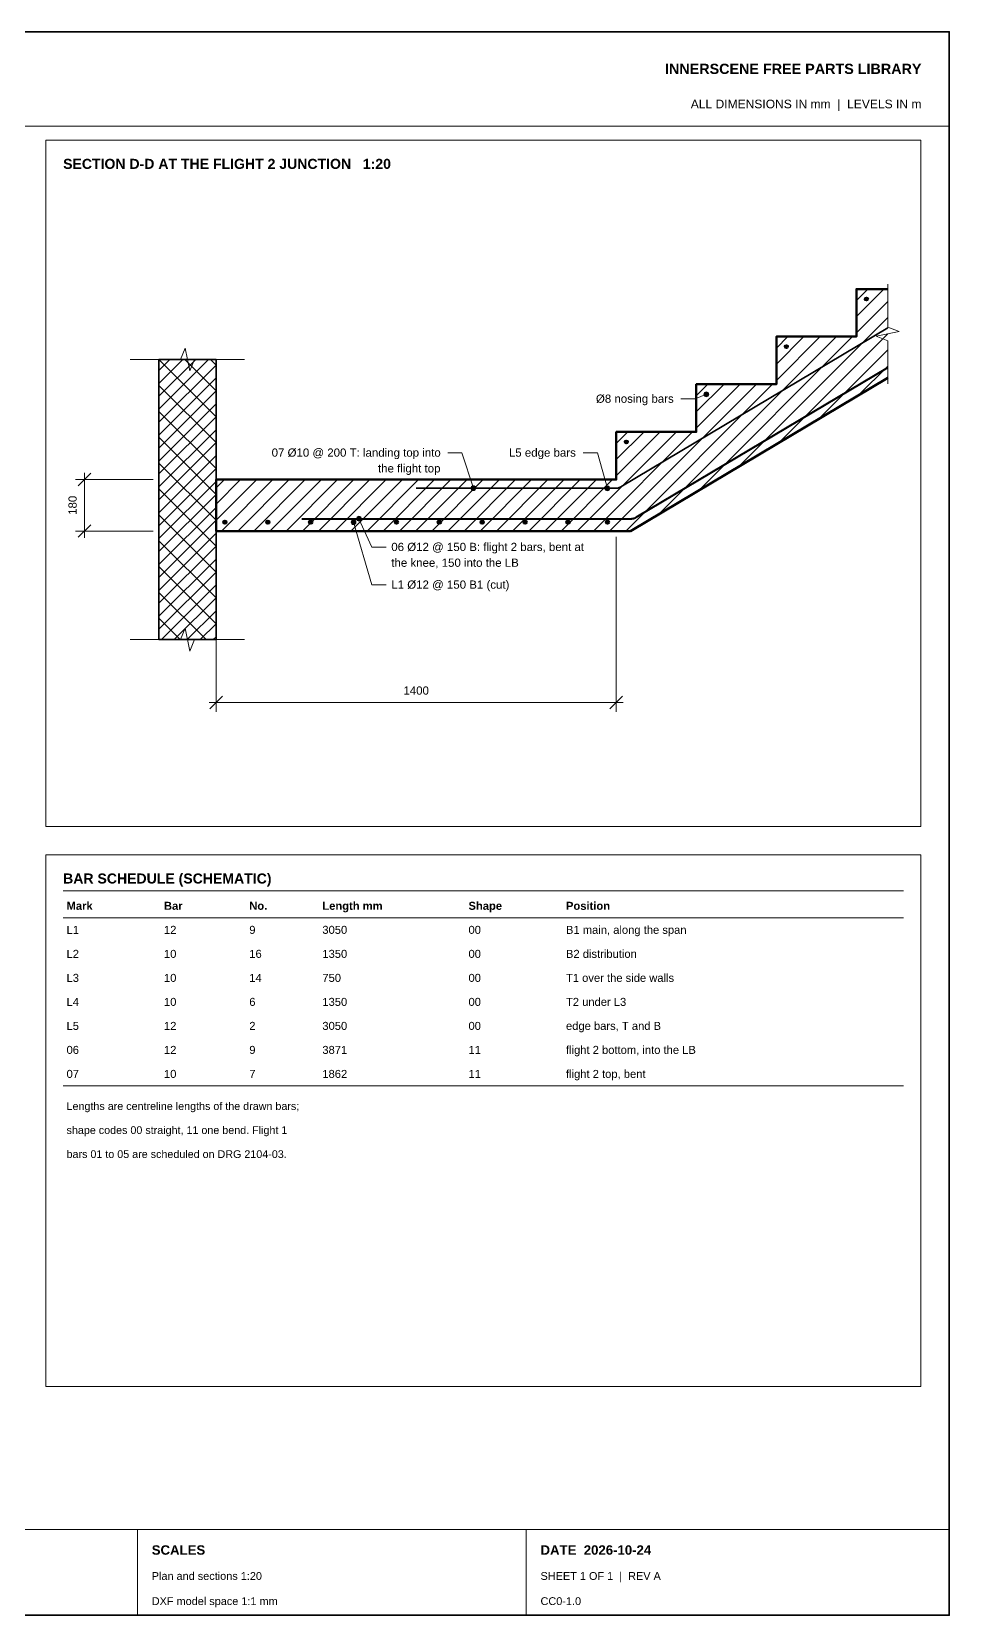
# Paper-space layout 'Layout1' of a CAD drawing. Header units: millimetres. Extents: x 10 to 410, y 10 to 287.
# Drawn here: x 249.5 to 410, y 10 to 287 of the extents above; entities that cross this region are included whole.
import ezdxf
from ezdxf.enums import TextEntityAlignment as Align

# ---------------------------------------------------------------- set-up
doc = ezdxf.new("R2010")
doc.units = ezdxf.units.MM
for name, color, linetype, lineweight, true_color in [('A-BORDER', 7, 'Continuous', 18, 0x6f8794), ('A-DIMS', 7, 'Continuous', 15, 0x46606d), ('A-TEXT', 7, 'Continuous', 15, 0x1b2a33), ('A-WALL', 7, 'Continuous', 35, 0x3a4a54), ('S-CONC', 7, 'Continuous', 50, 0x1f2d36), ('S-HATCH', 7, 'Continuous', 9, 0x9aa5aa), ('S-REBAR', 7, 'Continuous', 40, 0xb2361f)]:
    doc.layers.add(name, color=color, linetype=linetype, lineweight=lineweight, true_color=true_color)
doc.styles.add('STR_BOLD', font='arialbd.ttf')
doc.styles.add('STR_REGULAR', font='arial.ttf')

psp = doc.layouts.get("Layout1")

# ---------------------------------------------------------------- hatches: boundary and pattern name
at = {"layer": 'A-DIMS'}
h = psp.add_hatch(color=256, dxfattribs=at)
edge = h.paths.add_edge_path()
edge.add_arc((367.5, 223.57), 0.42, 0, 360)
h = psp.add_hatch(color=256, dxfattribs=at)
edge = h.paths.add_edge_path()
edge.add_arc((326.75, 207.16), 0.42, 0, 360)
h = psp.add_hatch(color=256, dxfattribs=at)
edge = h.paths.add_edge_path()
edge.add_arc((350.2, 207.11), 0.42, 0, 360)
h = psp.add_hatch(color=256, dxfattribs=at)
edge = h.paths.add_edge_path()
edge.add_arc((306.75, 201.81), 0.42, 0, 360)
h = psp.add_hatch(color=256, dxfattribs=at)
edge = h.paths.add_edge_path()
edge.add_arc((305.8, 201.21), 0.42, 0, 360)
at = {"layer": 'S-REBAR'}
h = psp.add_hatch(color=256, dxfattribs=at)
edge = h.paths.add_edge_path()
edge.add_arc((395.5, 240.24), 0.28, 0, 360)
h = psp.add_hatch(color=256, dxfattribs=at)
edge = h.paths.add_edge_path()
edge.add_arc((381.5, 231.91), 0.28, 0, 360)
h = psp.add_hatch(color=256, dxfattribs=at)
edge = h.paths.add_edge_path()
edge.add_arc((367.5, 223.57), 0.28, 0, 360)
h = psp.add_hatch(color=256, dxfattribs=at)
edge = h.paths.add_edge_path()
edge.add_arc((353.5, 215.24), 0.28, 0, 360)
h = psp.add_hatch(color=256, dxfattribs=at)
edge = h.paths.add_edge_path()
edge.add_arc((350.2, 207.11), 0.3, 0, 360)
h = psp.add_hatch(color=256, dxfattribs=at)
edge = h.paths.add_edge_path()
edge.add_arc((283.3, 201.21), 0.3, 0, 360)
h = psp.add_hatch(color=256, dxfattribs=at)
edge = h.paths.add_edge_path()
edge.add_arc((290.8, 201.21), 0.3, 0, 360)
h = psp.add_hatch(color=256, dxfattribs=at)
edge = h.paths.add_edge_path()
edge.add_arc((298.3, 201.21), 0.3, 0, 360)
h = psp.add_hatch(color=256, dxfattribs=at)
edge = h.paths.add_edge_path()
edge.add_arc((305.8, 201.21), 0.3, 0, 360)
h = psp.add_hatch(color=256, dxfattribs=at)
edge = h.paths.add_edge_path()
edge.add_arc((313.3, 201.21), 0.3, 0, 360)
h = psp.add_hatch(color=256, dxfattribs=at)
edge = h.paths.add_edge_path()
edge.add_arc((320.8, 201.21), 0.3, 0, 360)
h = psp.add_hatch(color=256, dxfattribs=at)
edge = h.paths.add_edge_path()
edge.add_arc((328.3, 201.21), 0.3, 0, 360)
h = psp.add_hatch(color=256, dxfattribs=at)
edge = h.paths.add_edge_path()
edge.add_arc((335.8, 201.21), 0.3, 0, 360)
h = psp.add_hatch(color=256, dxfattribs=at)
edge = h.paths.add_edge_path()
edge.add_arc((343.3, 201.21), 0.3, 0, 360)
h = psp.add_hatch(color=256, dxfattribs=at)
edge = h.paths.add_edge_path()
edge.add_arc((350.2, 201.21), 0.3, 0, 360)

# ---------------------------------------------------------------- linework, layer by layer
at = {"layer": 'A-BORDER'}
for p, q in [((10, 270.5), (410, 270.5)), ((255, 136.7), (402, 136.7)), ((255, 132), (402, 132)), ((255, 102.6), (402, 102.6)), ((10, 25), (410, 25)), ((268, 10), (268, 25)), ((336, 10), (336, 25))]:
    psp.add_line(p, q, dxfattribs=at)
at = {"layer": 'A-BORDER', "lineweight": 35}
psp.add_lwpolyline([(10, 10), (410, 10), (410, 287), (10, 287)], close=True, dxfattribs=at)
at = {"layer": 'A-BORDER'}
for points in [[(252, 148), (405, 148), (405, 268), (252, 268)], [(252, 50), (405, 50), (405, 143), (252, 143)]]:
    psp.add_lwpolyline(points, close=True, dxfattribs=at)
at = {"layer": 'A-DIMS'}
for p, q in [((270.75, 208.66), (257.15, 208.66)), ((258.75, 198.46), (258.75, 209.86)), ((270.75, 199.66), (257.15, 199.66)), ((281.75, 198.66), (281.75, 168.06)), ((351.75, 198.66), (351.75, 168.06)), ((280.55, 169.66), (352.95, 169.66))]:
    psp.add_line(p, q, dxfattribs=at)
at = {"layer": 'A-DIMS', "lineweight": 30}
for p, q in [((257.65, 207.56), (259.85, 209.76)), ((257.65, 198.56), (259.85, 200.76)), ((280.65, 168.56), (282.85, 170.76)), ((350.65, 168.56), (352.85, 170.76))]:
    psp.add_line(p, q, dxfattribs=at)
at = {"layer": 'A-DIMS'}
for points in [[(399.23, 225.43), (399.23, 232.94), (397.23, 233.74), (401.23, 234.54), (399.23, 235.34), (399.23, 242.84)], [(266.75, 229.66), (275.55, 229.66), (276.35, 231.66), (277.15, 227.66), (277.95, 229.66), (286.75, 229.66)], [(363.05, 222.77), (365.55, 222.77), (367.5, 223.57)], [(322.26, 213.34), (324.76, 213.34), (326.75, 207.16)], [(345.95, 213.34), (348.45, 213.34), (350.2, 207.11)], [(311.5, 190.25), (309, 190.25), (305.8, 201.21)], [(311.5, 196.84), (309, 196.84), (306.75, 201.81)], [(266.75, 180.66), (275.55, 180.66), (276.35, 182.66), (277.15, 178.66), (277.95, 180.66), (286.75, 180.66)]]:
    psp.add_lwpolyline(points, dxfattribs=at)
for centre in [(367.5, 223.57), (326.75, 207.16), (350.2, 207.11), (306.75, 201.81), (305.8, 201.21)]:
    psp.add_circle(centre, 0.42, dxfattribs=at)
at = {"layer": 'A-WALL'}
psp.add_lwpolyline([(271.75, 180.66), (281.75, 180.66), (281.75, 229.66), (271.75, 229.66)], close=True, dxfattribs=at)
at = {"layer": 'S-CONC'}
for points in [[(399.23, 241.99), (393.75, 241.99), (393.75, 233.66), (379.75, 233.66), (379.75, 225.32), (365.75, 225.32), (365.75, 216.99), (351.75, 216.99), (351.75, 208.66), (281.75, 208.66), (281.75, 199.66)], [(281.75, 199.66), (354.23, 199.66), (399.23, 226.44)]]:
    psp.add_lwpolyline(points, dxfattribs=at)
at = {"layer": 'S-HATCH'}
for p, q in [((393.75, 237.17), (398.57, 241.99)), ((393.75, 240), (395.74, 241.99)), ((393.75, 234.34), (399.23, 239.82)), ((373.17, 210.93), (399.23, 236.99)), ((359.19, 202.61), (390.24, 233.66)), ((366.18, 206.77), (393.07, 233.66)), ((379.75, 226), (387.41, 233.66)), ((379.75, 228.83), (384.58, 233.66)), ((379.75, 231.66), (381.75, 233.66)), ((380.16, 215.09), (399.23, 234.16)), ((387.14, 219.25), (399.23, 231.33)), ((271.75, 220.96), (280.45, 229.66)), ((271.75, 223.22), (278.19, 229.66)), ((271.75, 225.48), (275.93, 229.66)), ((271.75, 227.74), (273.67, 229.66)), ((271.75, 229.64), (281.75, 219.64)), ((271.75, 218.69), (281.75, 228.69)), ((276.26, 229.66), (281.75, 224.17)), ((280.79, 229.66), (281.75, 228.69)), ((394.13, 223.41), (399.23, 228.5)), ((271.75, 216.43), (281.75, 226.43)), ((271.75, 225.12), (281.75, 215.12)), ((350.58, 199.66), (376.25, 225.32)), ((353.41, 199.66), (379.08, 225.32)), ((365.75, 217.66), (373.42, 225.32)), ((365.75, 220.49), (370.59, 225.32)), ((365.75, 223.31), (367.76, 225.32)), ((271.75, 214.17), (281.75, 224.17)), ((271.75, 211.9), (281.75, 221.9)), ((271.75, 220.59), (281.75, 210.59)), ((271.75, 209.64), (281.75, 219.64)), ((271.75, 207.38), (281.75, 217.38)), ((271.75, 216.06), (281.75, 206.06)), ((344.92, 199.66), (362.26, 216.99)), ((347.75, 199.66), (365.09, 216.99)), ((351.75, 209.31), (359.43, 216.99)), ((351.75, 212.14), (356.6, 216.99)), ((351.75, 214.97), (353.77, 216.99)), ((271.75, 205.12), (281.75, 215.12)), ((271.75, 202.85), (281.75, 212.85)), ((271.75, 211.54), (281.75, 201.54)), ((271.75, 200.59), (281.75, 210.59)), ((271.75, 198.33), (281.75, 208.33)), ((281.75, 201.54), (288.87, 208.66)), ((281.75, 204.37), (286.04, 208.66)), ((281.75, 207.2), (283.21, 208.66)), ((282.7, 199.66), (291.7, 208.66)), ((285.53, 199.66), (294.53, 208.66)), ((288.36, 199.66), (297.36, 208.66)), ((291.18, 199.66), (300.18, 208.66)), ((294.01, 199.66), (303.01, 208.66)), ((296.84, 199.66), (305.84, 208.66)), ((299.67, 199.66), (308.67, 208.66)), ((302.5, 199.66), (311.5, 208.66)), ((305.33, 199.66), (314.33, 208.66)), ((308.15, 199.66), (317.15, 208.66)), ((310.98, 199.66), (319.98, 208.66)), ((313.81, 199.66), (322.81, 208.66)), ((316.64, 199.66), (325.64, 208.66)), ((319.47, 199.66), (328.47, 208.66)), ((322.3, 199.66), (331.3, 208.66)), ((325.13, 199.66), (334.13, 208.66)), ((327.95, 199.66), (336.95, 208.66)), ((330.78, 199.66), (339.78, 208.66)), ((333.61, 199.66), (342.61, 208.66)), ((336.44, 199.66), (345.44, 208.66)), ((339.27, 199.66), (348.27, 208.66)), ((342.1, 199.66), (351.1, 208.66)), ((271.75, 207.01), (281.75, 197.01)), ((271.75, 196.06), (281.75, 206.06)), ((271.75, 193.8), (281.75, 203.8)), ((271.75, 202.49), (281.75, 192.49)), ((271.75, 191.54), (281.75, 201.54)), ((271.75, 189.28), (281.75, 199.28)), ((271.75, 197.96), (281.75, 187.96)), ((271.75, 187.01), (281.75, 197.01)), ((271.75, 184.75), (281.75, 194.75)), ((271.75, 193.44), (281.75, 183.44)), ((271.75, 182.49), (281.75, 192.49)), ((271.75, 188.91), (280.01, 180.66)), ((272.18, 180.66), (281.75, 190.23)), ((274.45, 180.66), (281.75, 187.96)), ((276.71, 180.66), (281.75, 185.7)), ((271.75, 184.39), (275.48, 180.66)), ((278.97, 180.66), (281.75, 183.44)), ((281.23, 180.66), (281.75, 181.17))]:
    psp.add_line(p, q, dxfattribs=at)
at = {"layer": 'S-REBAR', "lineweight": 35}
psp.add_lwpolyline([(316.75, 207.16), (351.75, 207.16), (351.75, 207.16), (351.75, 207.16), (351.75, 207.16), (351.75, 207.16), (351.76, 207.16), (351.76, 207.16), (351.88, 207.16), (351.88, 207.16), (351.88, 207.16), (351.89, 207.16), (351.89, 207.16), (351.89, 207.16), (351.9, 207.16), (352.01, 207.18), (352.01, 207.18), (352.02, 207.18), (352.02, 207.18), (352.02, 207.18), (352.03, 207.18), (352.03, 207.18), (352.14, 207.21), (352.14, 207.21), (352.15, 207.21), (352.15, 207.21), (352.15, 207.21), (352.16, 207.21), (352.16, 207.21), (352.27, 207.25), (352.27, 207.25), (352.27, 207.25), (352.28, 207.25), (352.28, 207.25), (352.28, 207.26), (352.29, 207.26), (352.39, 207.3), (352.39, 207.3), (352.4, 207.3), (352.4, 207.31), (352.4, 207.31), (352.41, 207.31), (352.41, 207.31), (352.51, 207.37), (352.52, 207.37), (352.52, 207.37), (352.52, 207.37), (352.52, 207.37), (352.52, 207.37), (352.52, 207.37), (399.23, 235.17)], dxfattribs=at)
at = {"layer": 'S-REBAR', "lineweight": 40}
psp.add_lwpolyline([(296.75, 201.81), (354.31, 201.81), (354.31, 201.81), (354.31, 201.81), (354.31, 201.81), (354.32, 201.81), (354.32, 201.81), (354.32, 201.81), (354.46, 201.81), (354.47, 201.81), (354.47, 201.81), (354.48, 201.81), (354.48, 201.82), (354.48, 201.82), (354.49, 201.82), (354.62, 201.83), (354.63, 201.83), (354.63, 201.84), (354.64, 201.84), (354.64, 201.84), (354.64, 201.84), (354.65, 201.84), (354.78, 201.87), (354.78, 201.87), (354.79, 201.87), (354.79, 201.87), (354.8, 201.87), (354.8, 201.87), (354.81, 201.88), (354.93, 201.92), (354.94, 201.92), (354.94, 201.92), (354.95, 201.92), (354.95, 201.92), (354.95, 201.92), (354.96, 201.93), (355.08, 201.98), (355.09, 201.98), (355.09, 201.98), (355.09, 201.98), (355.1, 201.99), (355.1, 201.99), (355.11, 201.99), (355.23, 202.06), (355.23, 202.06), (355.23, 202.06), (355.24, 202.06), (355.24, 202.06), (355.24, 202.06), (355.24, 202.06), (399.23, 228.25)], dxfattribs=at)
at = {"layer": 'S-REBAR'}
for centre, radius in [((395.5, 240.24), 0.28), ((381.5, 231.91), 0.28), ((367.5, 223.57), 0.28), ((353.5, 215.24), 0.28), ((350.2, 207.11), 0.3), ((283.3, 201.21), 0.3), ((290.8, 201.21), 0.3), ((298.3, 201.21), 0.3), ((305.8, 201.21), 0.3), ((313.3, 201.21), 0.3), ((320.8, 201.21), 0.3), ((328.3, 201.21), 0.3), ((335.8, 201.21), 0.3), ((343.3, 201.21), 0.3), ((350.2, 201.21), 0.3)]:
    psp.add_circle(centre, radius, dxfattribs=at)

# ---------------------------------------------------------------- texts
at = {"layer": 'A-DIMS', "style": 'STR_REGULAR'}
psp.add_text('180', height=1.436, rotation=90, dxfattribs=at).set_placement((257.37, 204.16), align=Align.CENTER)
psp.add_text('1400', height=1.436, dxfattribs=at).set_placement((316.75, 171.04), align=Align.CENTER)
at = {"layer": 'A-TEXT'}
for s, height, style, p in [('INNERSCENE FREE PARTS LIBRARY', 1.795, 'STR_BOLD', (360.27, 279.6)), ('ALL DIMENSIONS IN mm  |  LEVELS IN m', 1.5078, 'STR_REGULAR', (364.78, 273.6)), ('SECTION D-D AT THE FLIGHT 2 JUNCTION   1:20', 1.7591, 'STR_BOLD', (255, 263)), ('Ø8 nosing bars', 1.436, 'STR_REGULAR', (348.19, 222.09)), ('07 Ø10 @ 200 T: landing top into', 1.436, 'STR_REGULAR', (291.47, 212.66)), ('L5 edge bars', 1.436, 'STR_REGULAR', (332.97, 212.66)), ('the flight top', 1.436, 'STR_REGULAR', (310.07, 209.9)), ('06 Ø12 @ 150 B: flight 2 bars, bent at', 1.436, 'STR_REGULAR', (312.4, 196.16)), ('the knee, 150 into the LB', 1.436, 'STR_REGULAR', (312.4, 193.4)), ('L1 Ø12 @ 150 B1 (cut)', 1.436, 'STR_REGULAR', (312.4, 189.57)), ('BAR SCHEDULE (SCHEMATIC)', 1.7591, 'STR_BOLD', (255, 138)), ('Mark', 1.4, 'STR_BOLD', (255.6, 133.4)), ('Bar', 1.4, 'STR_BOLD', (272.64, 133.4)), ('No.', 1.4, 'STR_BOLD', (287.56, 133.4)), ('Length mm', 1.4, 'STR_BOLD', (300.34, 133.4)), ('Shape', 1.4, 'STR_BOLD', (325.9, 133.4)), ('Position', 1.4, 'STR_BOLD', (342.95, 133.4)), ('L1', 1.4, 'STR_REGULAR', (255.6, 129.2)), ('12', 1.4, 'STR_REGULAR', (272.64, 129.2)), ('9', 1.4, 'STR_REGULAR', (287.56, 129.2)), ('3050', 1.4, 'STR_REGULAR', (300.34, 129.2)), ('00', 1.4, 'STR_REGULAR', (325.9, 129.2)), ('B1 main, along the span', 1.4001, 'STR_REGULAR', (342.95, 129.2)), ('L2', 1.4, 'STR_REGULAR', (255.6, 125)), ('10', 1.4, 'STR_REGULAR', (272.64, 125)), ('16', 1.4, 'STR_REGULAR', (287.56, 125)), ('1350', 1.4, 'STR_REGULAR', (300.34, 125)), ('00', 1.4, 'STR_REGULAR', (325.9, 125)), ('B2 distribution', 1.4001, 'STR_REGULAR', (342.95, 125)), ('L3', 1.4, 'STR_REGULAR', (255.6, 120.8)), ('10', 1.4, 'STR_REGULAR', (272.64, 120.8)), ('14', 1.4, 'STR_REGULAR', (287.56, 120.8)), ('750', 1.4, 'STR_REGULAR', (300.34, 120.8)), ('00', 1.4, 'STR_REGULAR', (325.9, 120.8)), ('T1 over the side walls', 1.4001, 'STR_REGULAR', (342.95, 120.8)), ('L4', 1.4, 'STR_REGULAR', (255.6, 116.6)), ('10', 1.4, 'STR_REGULAR', (272.64, 116.6)), ('6', 1.4, 'STR_REGULAR', (287.56, 116.6)), ('1350', 1.4, 'STR_REGULAR', (300.34, 116.6)), ('00', 1.4, 'STR_REGULAR', (325.9, 116.6)), ('T2 under L3', 1.4001, 'STR_REGULAR', (342.95, 116.6)), ('L5', 1.4, 'STR_REGULAR', (255.6, 112.4)), ('12', 1.4, 'STR_REGULAR', (272.64, 112.4)), ('2', 1.4, 'STR_REGULAR', (287.56, 112.4)), ('3050', 1.4, 'STR_REGULAR', (300.34, 112.4)), ('00', 1.4, 'STR_REGULAR', (325.9, 112.4)), ('edge bars, T and B', 1.4001, 'STR_REGULAR', (342.95, 112.4)), ('06', 1.4, 'STR_REGULAR', (255.6, 108.2)), ('12', 1.4, 'STR_REGULAR', (272.64, 108.2)), ('9', 1.4, 'STR_REGULAR', (287.56, 108.2)), ('3871', 1.4, 'STR_REGULAR', (300.34, 108.2)), ('11', 1.4, 'STR_REGULAR', (325.9, 108.2)), ('flight 2 bottom, into the LB', 1.4001, 'STR_REGULAR', (342.95, 108.2)), ('07', 1.4, 'STR_REGULAR', (255.6, 104)), ('10', 1.4, 'STR_REGULAR', (272.64, 104)), ('7', 1.4, 'STR_REGULAR', (287.56, 104)), ('1862', 1.4, 'STR_REGULAR', (300.34, 104)), ('11', 1.4, 'STR_REGULAR', (325.9, 104)), ('flight 2 top, bent', 1.4001, 'STR_REGULAR', (342.95, 104)), ('Lengths are centreline lengths of the drawn bars;', 1.3441, 'STR_REGULAR', (255.6, 98.4)), ('shape codes 00 straight, 11 one bend. Flight 1', 1.3441, 'STR_REGULAR', (255.6, 94.2)), ('bars 01 to 05 are scheduled on DRG 2104-03.', 1.3441, 'STR_REGULAR', (255.6, 90)), ('SCALES', 1.651, 'STR_BOLD', (270.5, 20.6)), ('DATE  2026-10-24', 1.6514, 'STR_BOLD', (338.5, 20.6)), ('Plan and sections 1:20', 1.3642, 'STR_REGULAR', (270.5, 16.2)), ('SHEET 1 OF 1  |  REV A', 1.3642, 'STR_REGULAR', (338.5, 16.2)), ('DXF model space 1:1 mm', 1.3642, 'STR_REGULAR', (270.5, 11.8)), ('CC0-1.0', 1.364, 'STR_REGULAR', (338.5, 11.8))]:
    psp.add_text(s, height=height, dxfattribs=dict(at, style=style)).set_placement(p)

doc.saveas('drawing.dxf')
